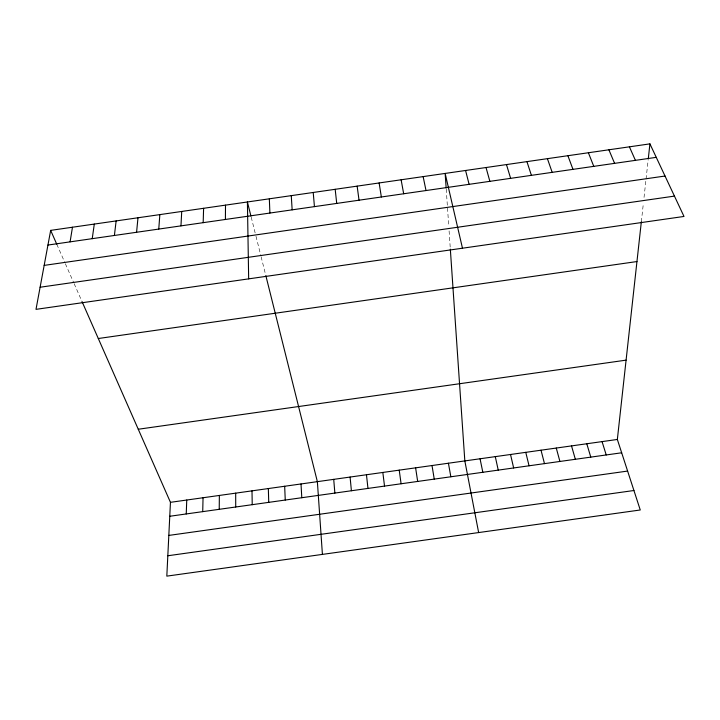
<?xml version="1.0" encoding="UTF-8"?>
<svg xmlns="http://www.w3.org/2000/svg" width="720" height="720" viewBox="0 0 720 720"><rect width="100%" height="100%" fill="white"/><g stroke="black" fill="none" stroke-linecap="round" stroke-linejoin="round"><path stroke-width="0.54" stroke-dasharray="3.6 2.7" d="M641.34 221.769L643.41 203.004M644.031 197.415L645.93 180.126M646.056 179.01L648.135 160.119M56.799 244.305L64.881 262.647M65.331 263.673L73.692 282.645M74.142 283.671L82.188 301.941M251.226 217.197L255.717 235.188M255.987 236.241L260.865 255.753M261.126 256.806L265.572 274.581M446.22 189.09L448.713 225.477M449.091 230.913L450.261 248.103"/><path stroke-width="1.08" d="M225.405 219.465L225.504 205.137M219.222 509.319L219.366 495.441M202.725 511.641L203.049 497.736M203.175 222.669L203.607 208.296M186.246 513.954L186.75 500.031M82.188 301.941L170.451 502.326L166.815 576.135L640.26 509.985L617.346 439.461L641.34 221.769M180.963 225.873L181.719 211.455M158.76 229.077L159.849 214.614M136.575 232.272L137.988 217.773M648.261 159.03L649.926 143.865L50.67 230.373L36 309.357L684 216.45L649.926 143.865M114.399 235.476L116.136 220.923M92.232 238.671L94.302 224.073M70.083 241.857L72.477 227.223M47.943 245.052L656.262 157.347M44.163 265.392L665.028 176.031M40.104 287.235L674.451 196.11M98.298 338.517L636.957 261.549M138.267 429.246L626.085 360.144M170.451 502.326L617.346 439.461M169.767 516.267L621.675 452.781M168.822 535.419L627.615 471.069M167.814 555.759L633.933 490.509M629.406 146.826L635.418 160.353M50.67 230.373L56.799 244.305M608.886 149.787L614.592 163.35M588.384 152.748L593.775 166.356M567.891 155.709L572.976 169.353M547.407 158.661L552.177 172.35M526.932 161.622L531.396 175.347M602.064 441.612L606.222 454.95M506.475 164.574L510.624 178.344M586.791 443.754L590.778 457.119M571.527 445.905L575.343 459.288M486.027 167.526L489.861 181.341M556.272 448.047L559.908 461.457M541.017 450.198L544.482 463.626M465.579 170.478L469.107 184.329M250.947 216.117L247.41 201.969L248.661 278.865M265.833 275.607L317.367 481.653L322.416 554.391M525.762 452.34L529.056 465.795M510.525 454.482L513.648 467.955M462.474 248.211L445.149 173.43L446.148 187.974M495.288 456.624L498.24 470.124M423.135 176.607L426.015 190.539M480.051 458.775L482.832 472.284M478.647 532.566L464.832 460.917L450.333 249.156M401.121 179.784L403.677 193.761M448.416 463.221L450.846 476.775M432.009 465.525L434.25 479.106M379.125 182.961L381.348 196.983M415.611 467.838L417.672 481.437M399.222 470.142L401.094 483.768M357.147 186.129L359.028 200.196M382.833 472.446L384.525 486.099M335.178 189.306L336.726 203.418M366.462 474.75L367.965 488.421M350.091 477.054L351.405 490.752M313.218 192.474L314.442 206.631M333.72 479.358L334.863 493.074M291.267 195.642L292.158 209.844M301.014 483.957L301.788 497.718M284.67 486.252L285.255 500.04M269.334 198.81L269.901 213.048M268.335 488.556L268.74 502.362M252 490.851L252.225 504.684M235.683 493.146L235.719 507.006"/></g></svg>
